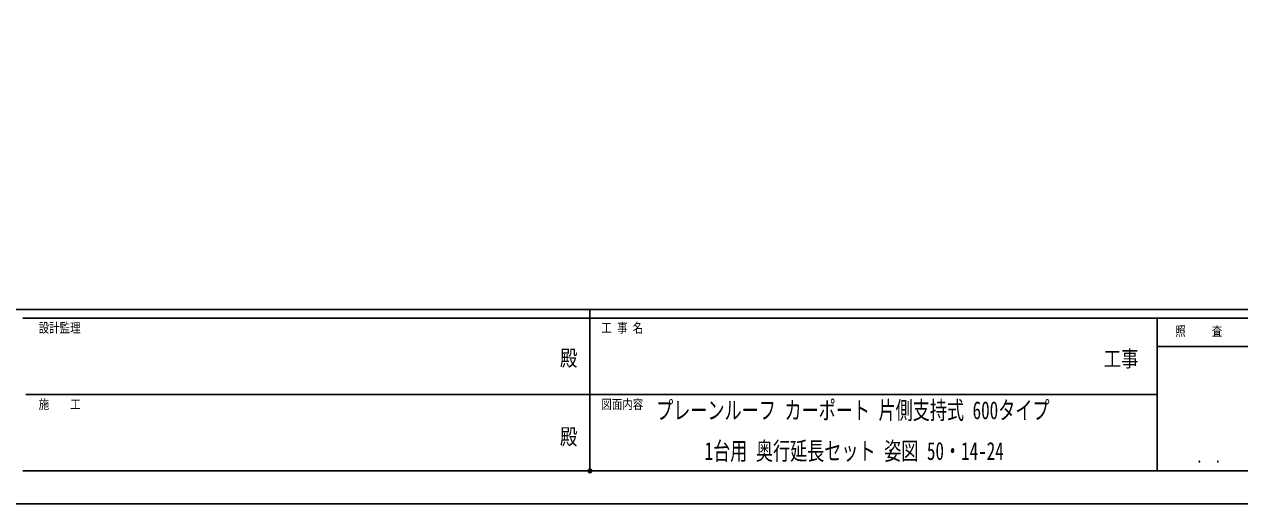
# Model space of a CAD drawing. Units: millimetres, scale not verified. Extents: x -12615 to 12615, y -8910 to 8910.
# Drawn here: x -3904 to 4453, y -8910 to -5617 of the extents above; entities that cross this region are included whole.
import ezdxf
from ezdxf.enums import TextEntityAlignment as Align

# ---------------------------------------------------------------- set-up
doc = ezdxf.new("R2010")
doc.units = ezdxf.units.MM
doc.header["$LTSCALE"] = 50
doc.header["$PDMODE"] = 32
doc.header["$PDSIZE"] = 25
doc.layers.add('0-2_USER1', color=3, linetype='Continuous')
doc.layers.add('0-7_YKK_ZWAK', color=7, linetype='Continuous')
doc.styles.add('ＭＳ ゴシック', font='')
doc.styles.get('ＭＳ ゴシック').set_extended_font_data('MS Gothic')

msp = doc.modelspace()

# ---------------------------------------------------------------- linework, layer by layer
at = {"layer": '0-7_YKK_ZWAK'}
for p, q in [((11685.06, -7575), (-11714.94, -7575)), ((-14.94, -7575), (-14.94, -8685)), ((-14.94, -7635), (-3914.94, -7635)), ((3885.06, -7635), (-14.94, -7635)), ((5955.06, -7830), (3885.06, -7830)), ((-3892.44, -8160), (-14.94, -8160)), ((-14.94, -8160), (3885.06, -8160)), ((-3914.94, -8685), (-14.94, -8685)), ((-14.94, -8685), (3885.06, -8685)), ((3885.06, -8685), (5955.06, -8685))]:
    msp.add_line(p, q, dxfattribs=at)
msp.add_lwpolyline([(-12615, -8910), (12615, -8910), (12615, 8910), (-12615, 8910)], close=True, dxfattribs=at)
msp.add_lwpolyline([(5955.06, -7635), (3885.06, -7635), (3885.06, -8685)], dxfattribs=at)
msp.add_point((-14.94, -8685), dxfattribs=at)

# ---------------------------------------------------------------- texts
at = {"layer": '0-2_USER1', "style": 'ＭＳ ゴシック', "width": 0.7}
for s, p in [('プレーンルーフ カーポート 片側支持式 600タイプ', (440.52, -8366.5)), (' 1台用 奥行延長セット 姿図 50・14-24', (714.92, -8646.5))]:
    msp.add_text(s, height=123.2, dxfattribs=at).set_placement(p, align=Align.BOTTOM_LEFT)
at = {"layer": '0-7_YKK_ZWAK', "style": 'ＭＳ ゴシック', "width": 0.8}
for s, height, p in [('設計監理', 65.98, (-3804.94, -7755)), ('工 事 名', 65.98, (63.81, -7755)), ('照     査', 65.98, (4009.26, -7777.5)), ('殿', 110, (-221, -7997.5)), ('工事', 110, (3517, -8002.39)), ('施\u3000\u3000工', 65.98, (-3804.94, -8280)), ('図面内容', 65.98, (63.81, -8280)), ('殿', 110, (-221, -8537.5)), ('． ．', 77.75, (4155, -8653.06))]:
    msp.add_text(s, height=height, dxfattribs=at).set_placement(p, align=Align.BOTTOM_LEFT)

doc.saveas('drawing.dxf')
